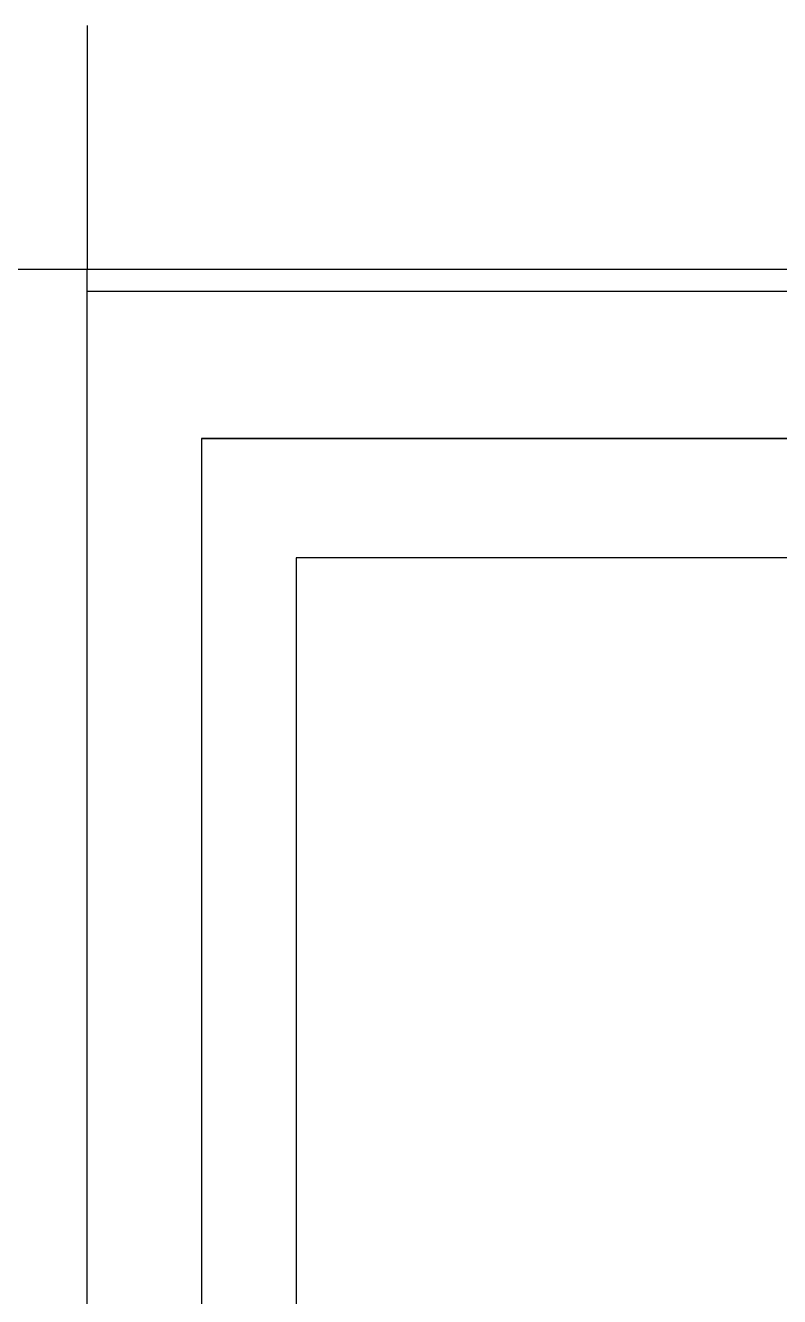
# Model space of a CAD drawing. Header units: inches. Extents: x 18712 to 314639, y 0 to 420500.
# Drawn here: x 131113 to 132323, y 249653 to 251691 of the extents above; entities that cross this region are included whole.
import ezdxf
from ezdxf.enums import TextEntityAlignment as Align
from ezdxf.lldxf.tags import DXFTag

# ---------------------------------------------------------------- set-up
doc = ezdxf.new("R2010")
doc.units = ezdxf.units.IN
doc.header["$LTSCALE"] = 1000
doc.header["$MEASUREMENT"] = 0
doc.layers.get('0').update_dxf_attribs({"true_color": 0xffffff})
for name, color, linetype, true_color in [('TK', 7, 'Continuous', 0xffffff), ('TK-TEXT', 4, 'Continuous', 0x00ffff), ('ZG-图号', 2, 'Continuous', 0xffff00), ('ZG-图名', 1, 'Continuous', 0xff0000), ('ZG-图框层', 4, 'Continuous', 0x00ffff)]:
    doc.layers.add(name, color=color, linetype=linetype, true_color=true_color)
doc.styles.add('-宋体', font='simsun.ttc', dxfattribs={"height": 0.2, "bigfont": 'gbcbig.shx'})
tags = doc.linetypes.add('DASH', pattern=[0.35, 0.25, -0.1]).pattern_tags.tags
tags[6:7] = [DXFTag(74, 4), DXFTag(75, 0), DXFTag(340, '0'), DXFTag(46, 0.0), DXFTag(50, 0.0), DXFTag(44, 0.0), DXFTag(45, 0.0)]
tags[4:5] = [DXFTag(74, 4), DXFTag(75, 0), DXFTag(340, '0'), DXFTag(46, 0.0), DXFTag(50, 0.0), DXFTag(44, 0.0), DXFTag(45, 0.0)]

# ---------------------------------------------------------------- blocks, each defined once
blk = doc.blocks.new('A$C6f5e09ec')
at = {"layer": 'TK', "lineweight": -3}
for p, q in [((5471.4, 0), (-109928.6, 0)), ((0, -82054.3), (0, 0)), ((0, -35), (5471.4, -35)), ((5310.1, -271.1), (183.2, -271.1)), ((183.2, -271.1), (183.2, -6076.6)), ((183.2, -271.1), (5310.1, -271.1)), ((5310.1, -271.1), (183.2, -271.1))]:
    blk.add_line(p, q, dxfattribs=at)
at = {"layer": 'TK', "linetype": 'DASH', "lineweight": -3, "ltscale": 0.005}
for p, q in [((5158, -462.8), (335.3, -462.8)), ((335.3, -462.8), (335.3, -5884.9))]:
    blk.add_line(p, q, dxfattribs=at)
at = {"layer": 'ZG-图框层', "lineweight": -3}
blk.add_line((5471.4, 0), (-109928.6, 0), dxfattribs=at)
at = {"layer": 'TK-TEXT', "style": '-宋体', "width": 0.8}
for tag, p, height in [('若羌县文化体育广播电视和旅游局', (1802.8, -65292.4), 189), ('巴州米兰长城国家文化公园建设项目', (1722.9, -66432.8), 189), ('结构', (1853.5, -78521.8), 300), ('1:100', (4296.1, -78521.8), 300), ('2022.07', (1479.6, -80877.4), 300), ('A', (4650.8, -80873.2), 300)]:
    blk.add_attdef(tag, p, '', height=height, dxfattribs=at)
blk.add_attdef('QFAHJJ-2022-012', text='', height=300, dxfattribs=at).set_placement((3356.7, -67621.3), align=Align.CENTER)
at = {"layer": 'ZG-图号', "style": '-宋体', "width": 0.8}
blk.add_attdef('结施-03', (1804.7, -79277.2), '', height=300, dxfattribs=at)
at = {"layer": 'ZG-图名', "style": '-宋体', "width": 0.8}
blk.add_attdef('框架柱平面布置图', (1991.3, -69635.1), '', height=300, dxfattribs=at)

msp = doc.modelspace()

# ---------------------------------------------------------------- linework, layer by layer
at = {"layer": 'TK', "lineweight": -3}
msp.add_line((131212.2, 251691.3), (131212.2, 251300), dxfattribs=at)

# ---------------------------------------------------------------- block references
msp.add_blockref('A$C6f5e09ec', (131212.2, 251300))

doc.saveas('drawing.dxf')
